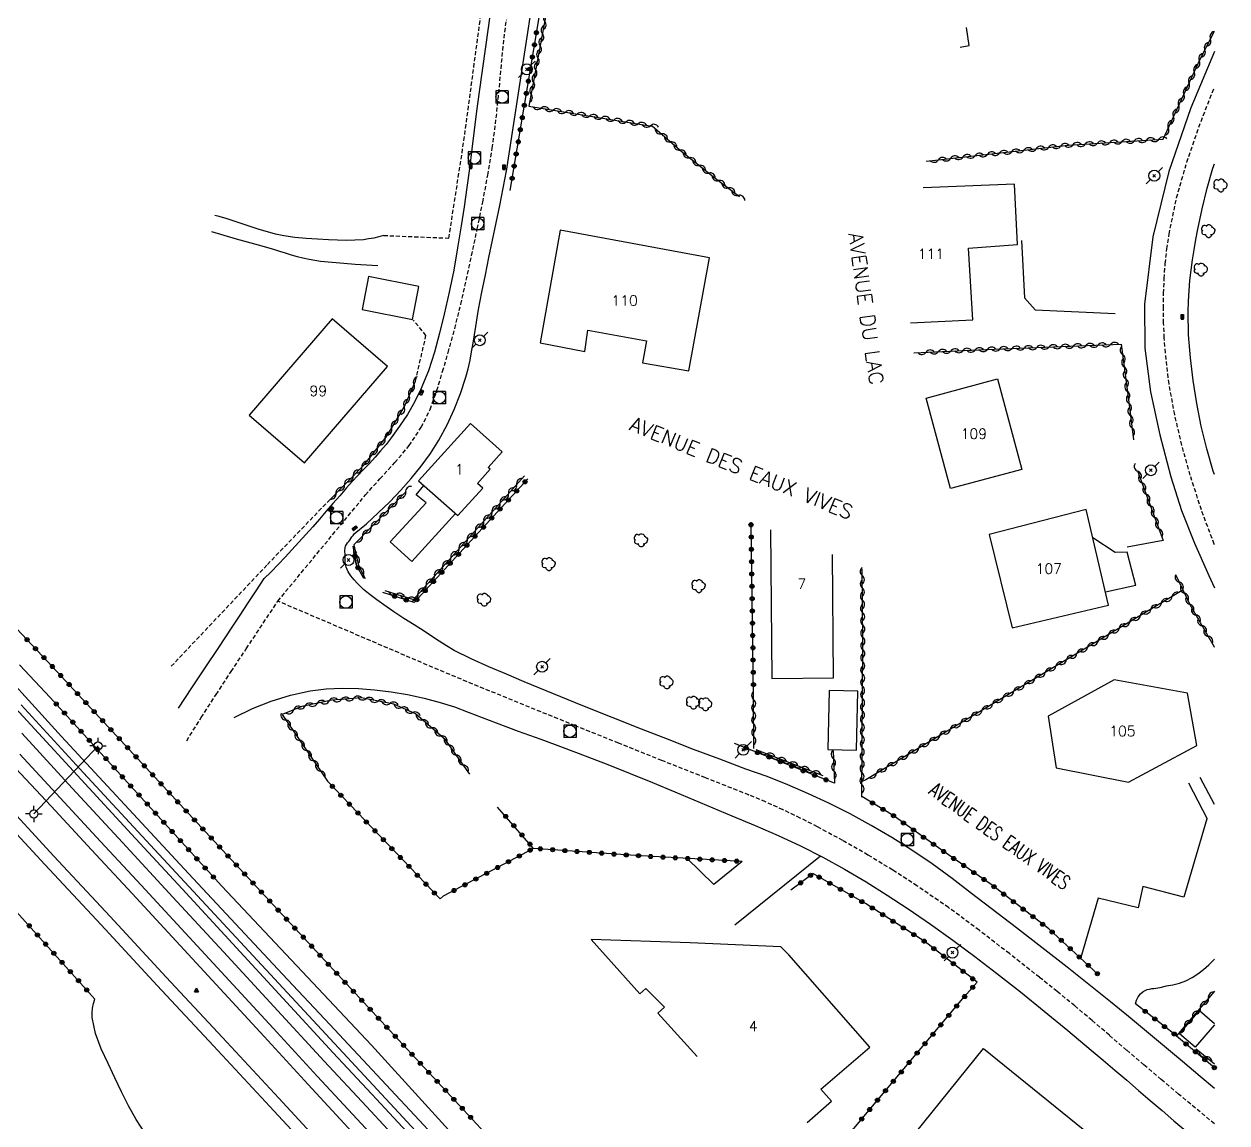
# Model space of a CAD drawing. Header units: millimetres. Extents: x 159000 to 160002, y 156999 to 158000.
# Drawn here: x 159854.8 to 160001.5, y 157707.7 to 157841.8 of the extents above; entities that cross this region are included whole.
import ezdxf
from ezdxf.enums import TextEntityAlignment as Align

# ---------------------------------------------------------------- set-up
doc = ezdxf.new("R2010")
doc.units = ezdxf.units.MM
doc.linetypes.add('DASHED', pattern=[0.75, 0.5, -0.25])
doc.layers.get('0').update_dxf_attribs({"linetype": 'CONTINUOUS'})
for name, color, linetype in [('W0001', 6, 'DASHED'), ('W0008', 7, 'CONTINUOUS'), ('W0017', 7, 'CONTINUOUS'), ('W0101', 7, 'CONTINUOUS'), ('W0104', 1, 'CONTINUOUS'), ('W0112', 1, 'DASHED'), ('W0211', 2, 'CONTINUOUS'), ('W0214', 2, 'CONTINUOUS'), ('W0300', 7, 'CONTINUOUS'), ('W0310', 3, 'CONTINUOUS'), ('W0322', 7, 'CONTINUOUS'), ('W0323', 7, 'CONTINUOUS'), ('W0401', 7, 'CONTINUOUS'), ('W0420', 7, 'CONTINUOUS'), ('W0473', 7, 'CONTINUOUS'), ('W0610', 7, 'CONTINUOUS'), ('W0611', 7, 'CONTINUOUS'), ('W0700', 7, 'CONTINUOUS'), ('W0850', 7, 'CONTINUOUS'), ('W0989', 7, 'CONTINUOUS'), ('W0991', 7, 'CONTINUOUS')]:
    doc.layers.add(name, color=color, linetype=linetype)
doc.styles.get("Standard").update_dxf_attribs({"font": 'romans.shx', "width": 0.85})

# ---------------------------------------------------------------- blocks, each defined once
blk = doc.blocks.new('T401')
for p, q in [((-0.3, 0.3), (0, 0.3)), ((-0.3, -0.25), (-0.3, 0.3)), ((-0.3, 0.15), (0, 0.15)), ((-0.3, 0), (0, 0)), ((0, 0.3), (0, -0.25)), ((-0.3, -0.15), (0, -0.15)), ((-0.3, -0.25), (-0.3, -0.3)), ((-0.3, -0.3), (0, -0.3)), ((0, -0.3), (0, -0.25))]:
    blk.add_line(p, q)
blk = doc.blocks.new('T420')
for p, q in [((0.75, 0.75), (-0.75, 0.75)), ((-0.75, 0.75), (-0.75, -0.75)), ((0.75, 0.75), (0.75, -0.75)), ((0.75, -0.75), (-0.75, -0.75))]:
    blk.add_line(p, q)
blk.add_ellipse((0, 0), major_axis=(-0.53, 0.53), ratio=1, start_param=3.926991, end_param=10.210176)
blk = doc.blocks.new('T850')
for p, q in [((-0.25, -0.15), (0, 0.32)), ((0, 0.32), (0.25, -0.15)), ((-0.25, -0.15), (0.25, -0.15))]:
    blk.add_line(p, q)
for major_axis in [(-0.106, 0.106), (-0.0354, 0.0354), (-0.0236, 0.0236)]:
    blk.add_ellipse((0, 0), major_axis=major_axis, ratio=1, start_param=3.926991, end_param=10.210176)
blk = doc.blocks.new('T610')
for p, q in [((-0.500001, 0), (-1.000002, 0)), ((0, 0.500001), (0, 1.000002)), ((0.500001, 0), (1.000002, 0)), ((0, -0.500001), (0, -1.000002))]:
    blk.add_line(p, q)
blk.add_ellipse((0, 0), major_axis=(-0.353554, 0.353554), ratio=1, start_param=3.926990817, end_param=10.2101761242)
blk = doc.blocks.new('T300')
for p, q in [((-0.8, 0.51), (-0.86, 0.34)), ((-0.86, 0.34), (-0.86, 0.17)), ((-0.86, 0.17), (-0.74, 0.06)), ((-0.69, 0.63), (-0.8, 0.51)), ((-0.8, -0.06), (-0.74, 0.06)), ((-0.74, 0.06), (-0.69, 0.11)), ((-0.57, 0.69), (-0.69, 0.63)), ((-0.46, 0.69), (-0.57, 0.69)), ((-0.29, 0.63), (-0.46, 0.69)), ((-0.29, 0.63), (-0.17, 0.74)), ((-0.23, 0.57), (-0.29, 0.63)), ((-0.17, 0.74), (-0.06, 0.8)), ((-0.06, 0.8), (0.06, 0.8)), ((0.06, 0.8), (0.23, 0.74)), ((0.23, 0.74), (0.34, 0.63)), ((0.34, 0.63), (0.4, 0.51)), ((0.46, 0.46), (0.34, 0.46)), ((0.4, 0.51), (0.4, 0.46)), ((0.57, 0.4), (0.46, 0.46)), ((0.57, 0.4), (0.69, 0.29)), ((0.69, 0.29), (0.74, 0.17)), ((0.74, 0.06), (0.69, -0.17)), ((0.74, 0.17), (0.74, 0.06)), ((-0.8, -0.17), (-0.8, -0.06)), ((-0.8, -0.23), (-0.8, -0.17)), ((-0.74, -0.34), (-0.8, -0.23)), ((-0.69, -0.4), (-0.74, -0.34)), ((-0.51, -0.46), (-0.69, -0.4)), ((-0.4, -0.46), (-0.51, -0.46)), ((-0.4, -0.46), (-0.34, -0.46)), ((-0.34, -0.46), (-0.34, -0.4)), ((-0.34, -0.51), (-0.34, -0.46)), ((-0.29, -0.63), (-0.34, -0.51)), ((-0.17, -0.74), (-0.29, -0.63)), ((-0.06, -0.8), (-0.17, -0.74)), ((0.06, -0.8), (-0.06, -0.8)), ((0.17, -0.74), (0.06, -0.8)), ((0.23, -0.69), (0.17, -0.74)), ((0.29, -0.46), (0.23, -0.46)), ((0.29, -0.63), (0.23, -0.69)), ((0.46, -0.4), (0.29, -0.46)), ((0.34, -0.51), (0.29, -0.63)), ((0.34, -0.51), (0.34, -0.46)), ((0.57, -0.34), (0.46, -0.4)), ((0.63, -0.29), (0.57, -0.34)), ((0.69, -0.17), (0.63, -0.29))]:
    blk.add_line(p, q)
blk = doc.blocks.new('T473')
for p, q in [((-0.166667, 0.166667), (0.166667, -0.166667)), ((-0.166667, -0.166667), (0.166667, 0.166667)), ((0.500001, 0.500001), (1.000002, 1.000002)), ((-1.000002, -1.000002), (-0.500001, -0.500001))]:
    blk.add_line(p, q)
blk.add_ellipse((0, 0), major_axis=(0.471405, 0.471405), ratio=1, start_param=5.4977871438, end_param=11.780972451)
blk = doc.blocks.new('t310o')
at = {"color": 0, "linetype": 'Continuous'}
for centre, start, end in [((-0.5, 0.38), 216.8699, 323.1304), ((0.5, -0.37), 36.8699, 143.1303)]:
    blk.add_arc(centre, 0.625, start, end, dxfattribs=at)
blk = doc.blocks.new('t323o')
at = {"color": 0, "linetype": 'Continuous'}
for radius in [0.25, 0.15]:
    blk.add_circle((0, 0), radius, dxfattribs=at)
blk = doc.blocks.new('t322o')
at = {"color": 0, "linetype": 'Continuous'}
for radius in [0.25, 0.15]:
    blk.add_circle((0, 0), radius, dxfattribs=at)

msp = doc.modelspace()

# ---------------------------------------------------------------- linework, layer by layer
at = {"layer": 'W0001'}
for points in [[(159885.78, 157771.38), (159896.47, 157784.33), (159898.24, 157786.31), (159900.06, 157788.28), (159901.79, 157790.34), (159903.28, 157792.58), (159904.35, 157794.77), (159905.18, 157797.06), (159905.88, 157799.38), (159906.55, 157801.69), (159907.37, 157804.62), (159908.1, 157807.58), (159908.77, 157810.54), (159909.42, 157813.51), (159910.11, 157816.77), (159910.77, 157820.04), (159911.39, 157823.32), (159911.93, 157826.61), (159912.24, 157828.84), (159912.5, 157831.08), (159912.73, 157833.32), (159912.94, 157835.56), (159913.15, 157837.8), (159913.38, 157840.04), (159913.65, 157842.28)], [(160000, 157778.25), (159999.97, 157778.33), (159998.41, 157782.51), (159997.05, 157786.75), (159996.03, 157790.42), (159995.16, 157794.13), (159994.47, 157797.88), (159994.02, 157801.67), (159993.89, 157803.48), (159993.81, 157805.29), (159993.78, 157807.1), (159993.8, 157808.91), (159993.88, 157810.72), (159994.01, 157812.53), (159994.21, 157814.34), (159994.47, 157816.13), (159995.39, 157820.56), (159996.63, 157824.91), (159998.1, 157829.18), (159999.72, 157833.38), (160000, 157834.03)], [(159874.67, 157754.36), (159876.45, 157757.18), (159878.26, 157759.99), (159880.09, 157762.79), (159881.94, 157765.58), (159885.78, 157771.38)], [(160000, 157707.65), (159995.63, 157711.27), (159993.51, 157713.05), (159991.4, 157714.84), (159989.3, 157716.64), (159987.19, 157718.44), (159985.08, 157720.24), (159982.96, 157722.02), (159980.82, 157723.78), (159978.66, 157725.51), (159975, 157728.39), (159971.31, 157731.24), (159967.57, 157734.01), (159963.73, 157736.66), (159960.77, 157738.58), (159957.75, 157740.42), (159954.68, 157742.18), (159951.58, 157743.87), (159949.49, 157744.93), (159947.39, 157745.94), (159945.26, 157746.9), (159943.1, 157747.8), (159943.23, 157747.74), (159937.93, 157749.84), (159932.63, 157751.94), (159927.34, 157754.06), (159922.05, 157756.19), (159917.88, 157757.87), (159913.71, 157759.57), (159909.55, 157761.27), (159905.39, 157763), (159885.78, 157771.38)]]:
    msp.add_lwpolyline(points, dxfattribs=at)
at = {"layer": 'W0008'}
for points in [[(159913.68, 157823.82), (159916.26, 157840.73), (159916.86, 157844.46), (159917.59, 157848.19), (159918.63, 157851.87), (159920.14, 157855.4), (159921.56, 157857.88), (159923.22, 157860.23), (159925.19, 157862.36), (159927.47, 157864.16), (159929.05, 157864.97), (159930.75, 157865.5), (159932.47, 157865.84), (159934.17, 157866.13), (160000, 157877.5)], [(159911.63, 157842.75), (159911.15, 157839.28), (159910.66, 157835.81), (159910.34, 157833.48), (159910.03, 157831.15), (159909.74, 157828.81), (159909.45, 157826.48), (159909.16, 157824.14), (159908.85, 157821.81), (159908.52, 157819.48), (159908.16, 157817.15), (159907.71, 157814.45), (159907.23, 157811.75), (159906.69, 157809.06), (159906.07, 157806.38), (159905.49, 157804.06), (159904.87, 157801.75), (159904.14, 157799.46), (159903.24, 157797.22), (159902.46, 157795.66), (159901.58, 157794.16), (159900.62, 157792.71), (159899.6, 157791.3), (159898.98, 157790.49), (159898.32, 157789.7), (159897.64, 157788.94), (159896.95, 157788.18), (159896.25, 157787.44), (159895.55, 157786.69), (159894.86, 157785.95), (159894.17, 157785.19), (159893.34, 157784.24), (159892.51, 157783.29), (159891.69, 157782.34), (159890.87, 157781.39), (159890.04, 157780.45), (159889.2, 157779.5), (159888.36, 157778.57), (159887.51, 157777.64), (159886.67, 157776.74), (159885.81, 157775.85), (159884.95, 157774.97), (159884.07, 157774.11)], [(160000, 157838.42), (159997.11, 157831.52), (159994.44, 157823.78), (159992.49, 157815.79), (159991.47, 157807.61), (159991.52, 157802.23), (159992.22, 157796.9), (159993.35, 157791.68), (159994.69, 157786.54), (159996, 157782.43), (159997.59, 157778.43), (159999.34, 157774.5), (160000, 157773.02)], [(159895.08, 157779.58), (159896.58, 157780.82), (159898.03, 157782.13), (159899.43, 157783.49), (159900.77, 157784.91), (159902.04, 157786.35), (159903.26, 157787.84), (159904.4, 157789.4), (159905.43, 157791.03), (159906.42, 157792.87), (159907.29, 157794.77), (159908.05, 157796.72), (159908.7, 157798.71), (159908.98, 157799.72), (159909.22, 157800.75), (159909.42, 157801.78), (159909.59, 157802.82), (159909.75, 157803.85), (159909.91, 157804.89), (159910.08, 157805.92), (159910.26, 157806.95), (159910.67, 157809.07), (159911.1, 157811.18), (159911.53, 157813.29), (159911.97, 157815.4), (159912.41, 157817.51), (159912.84, 157819.63), (159913.26, 157821.74), (159913.66, 157823.86)], [(160000, 157786.84), (159999.87, 157787.25), (159999.08, 157789.97), (159998.4, 157792.72), (159997.84, 157795.49), (159997.4, 157798.27), (159997.07, 157801.06), (159996.86, 157803.86), (159996.81, 157806.68), (159996.84, 157807.95), (159996.92, 157809.21), (159997.02, 157810.47), (159997.16, 157811.73), (159997.33, 157812.99), (159997.52, 157814.24), (159997.73, 157815.49), (159997.96, 157816.73), (159998.49, 157819.24), (159999.1, 157821.74), (159999.82, 157824.2), (160000, 157824.71)], [(159942.86, 157750.9), (159939.67, 157752.1), (159936.49, 157753.3), (159933.31, 157754.53), (159930.15, 157755.77), (159926.56, 157757.18), (159922.97, 157758.61), (159919.39, 157760.06), (159915.83, 157761.55), (159913.68, 157762.46), (159911.52, 157763.37), (159909.38, 157764.33), (159907.29, 157765.38), (159906.35, 157765.93), (159905.44, 157766.51), (159904.54, 157767.12), (159903.64, 157767.71), (159902.4, 157768.5), (159901.15, 157769.28), (159899.91, 157770.08), (159898.7, 157770.93), (159897.86, 157771.53), (159897.03, 157772.15), (159896.22, 157772.8), (159895.48, 157773.53), (159895.08, 157773.98), (159894.7, 157774.45), (159894.37, 157774.96), (159894.12, 157775.51), (159894.03, 157775.86), (159893.99, 157776.21), (159893.99, 157776.56), (159893.99, 157776.9), (159893.98, 157777.05), (159893.98, 157777.2), (159893.97, 157777.34), (159893.97, 157777.49), (159893.97, 157777.64), (159893.99, 157777.79), (159894.01, 157777.94), (159894.05, 157778.08), (159894.15, 157778.29), (159894.29, 157778.48), (159894.43, 157778.65), (159894.56, 157778.83), (159894.69, 157779.02), (159894.82, 157779.21), (159894.95, 157779.39), (159895.08, 157779.58)], [(159884.07, 157774.14), (159883.09, 157772.65), (159882.12, 157771.17), (159881.14, 157769.68), (159880.17, 157768.2), (159878.53, 157765.73), (159876.9, 157763.26), (159875.26, 157760.8), (159873.62, 157758.33)], [(159880.47, 157757.21), (159882.68, 157758.29), (159884.96, 157759.19), (159887.31, 157759.91), (159889.71, 157760.43), (159891.67, 157760.69), (159893.64, 157760.77), (159895.61, 157760.72), (159897.57, 157760.58), (159899.6, 157760.34), (159901.61, 157759.99), (159903.61, 157759.54), (159905.58, 157759.03), (159907.31, 157758.48), (159909.01, 157757.85), (159910.7, 157757.19), (159912.39, 157756.54), (159915.11, 157755.54), (159917.84, 157754.54), (159920.57, 157753.53), (159923.28, 157752.5), (159926.03, 157751.44), (159928.76, 157750.35), (159931.49, 157749.25), (159934.21, 157748.13)], [(160000, 157711.96), (159998.28, 157713.4), (159996.1, 157715.23), (159993.91, 157717.06), (159991.72, 157718.89), (159989.53, 157720.71), (159987.32, 157722.52), (159985.1, 157724.31), (159982.05, 157726.74), (159978.97, 157729.15), (159975.87, 157731.53), (159972.76, 157733.9), (159970.38, 157735.72), (159968.01, 157737.55), (159965.59, 157739.34), (159963.11, 157741.03), (159960.65, 157742.57), (159958.14, 157744.04), (159955.59, 157745.43), (159952.99, 157746.74), (159950.51, 157747.9), (159947.99, 157748.98), (159945.44, 157749.98), (159942.86, 157750.9)], [(159934.21, 157748.13), (159941.16, 157745.18)], [(159941.16, 157745.18), (159943.98, 157744.04), (159946.78, 157742.82), (159949.53, 157741.52), (159952.25, 157740.14), (159954.91, 157738.68), (159957.52, 157737.14), (159960.09, 157735.53), (159962.64, 157733.87), (159965.39, 157731.99), (159968.1, 157730.04), (159970.78, 157728.05), (159973.43, 157726.03), (159976.36, 157723.73), (159979.25, 157721.39), (159982.12, 157719.02), (159984.97, 157716.64), (159986.43, 157715.42), (159987.87, 157714.2), (159989.31, 157712.96), (159990.74, 157711.72), (159992.18, 157710.48), (159993.61, 157709.25), (159995.05, 157708.02), (159996.5, 157706.79)]]:
    msp.add_lwpolyline(points, dxfattribs=at)
at = {"layer": 'W0017'}
for points in [[(159898.68, 157815.98), (159898.08, 157815.8), (159897.48, 157815.66), (159896.86, 157815.55), (159896.24, 157815.46), (159895.18, 157815.39), (159894.11, 157815.38), (159893.04, 157815.41), (159891.97, 157815.45), (159890.61, 157815.51), (159889.24, 157815.59), (159887.87, 157815.72), (159886.52, 157815.93), (159885.51, 157816.15), (159884.51, 157816.41), (159883.52, 157816.71), (159882.53, 157817.03), (159881.56, 157817.36), (159880.58, 157817.69), (159879.6, 157818), (159878.61, 157818.29), (159878.1, 157818.42)], [(159877.71, 157816.44), (159880.71, 157815.58), (159883.82, 157814.71), (159884.54, 157814.51), (159885.26, 157814.29), (159885.97, 157814.06), (159886.69, 157813.84), (159887.4, 157813.62), (159888.13, 157813.41), (159888.85, 157813.23), (159889.59, 157813.07), (159890.99, 157812.85), (159892.4, 157812.7), (159893.82, 157812.59), (159895.23, 157812.48), (159895.92, 157812.43), (159896.61, 157812.39), (159897.3, 157812.35), (159897.99, 157812.33)], [(159976.46, 157815.36), (159976.83, 157808.37), (159978.16, 157806.9)], [(159978.16, 157806.9), (159987.89, 157806.46)], [(159993.77, 157778.77), (159989.35, 157777.96)], [(159996.83, 157749.21), (159999.1, 157744.85)], [(160000, 157746.58), (159998.27, 157749.89)], [(159999.07, 157744.82), (159996.27, 157735.27), (159991.29, 157736.6), (159990.7, 157733.97), (159985.84, 157735.16), (159983.7, 157727.93)], [(159951.95, 157740.26), (159941.53, 157731.88)], [(159942.4, 157739.63), (159938.95, 157736.82), (159935.65, 157740.02)], [(159990.38, 157722.28), (159990.51, 157722.72), (159990.71, 157723.12), (159990.99, 157723.48), (159991.33, 157723.77), (159991.57, 157723.91), (159991.82, 157724.01), (159992.08, 157724.08), (159992.35, 157724.13), (159992.6, 157724.16), (159992.86, 157724.19), (159993.12, 157724.22), (159993.38, 157724.27), (159994.16, 157724.45), (159994.95, 157724.6), (159995.74, 157724.79), (159996.51, 157725.07), (159997.27, 157725.47), (159997.99, 157725.93), (159998.66, 157726.45), (159999.31, 157727.01), (160000, 157727.72)]]:
    msp.add_lwpolyline(points, dxfattribs=at)
at = {"layer": 'W0101'}
for points in [[(159968.99, 157838.93), (159970.11, 157839.13), (159969.78, 157841.32)], [(159962.95, 157805.32), (159970.54, 157805.68), (159970.03, 157814.42), (159975.99, 157814.86), (159975.62, 157822.22)], [(159975.62, 157822.22), (159964.48, 157821.8)], [(159909.27, 157793.06), (159902.93, 157786.06)], [(159910.79, 157785.15), (159910.14, 157785.74), (159911.67, 157787.47), (159911.42, 157787.68), (159913.16, 157789.58), (159909.27, 157793.06)], [(159902.93, 157786.06), (159907.73, 157781.82), (159910.79, 157785.15)], [(159945.86, 157780.07), (159946.04, 157761.94), (159953.56, 157762.01), (159953.41, 157777.05)], [(159947.11, 157729.24), (159936.05, 157729.72), (159923.98, 157730.12), (159929.95, 157723.5), (159930.68, 157724.15), (159932.92, 157721.88), (159932.14, 157721.14), (159936.94, 157715.86)], [(159950.35, 157707.79), (159953.32, 157710.41), (159952.01, 157711.88), (159952.01, 157711.88), (159957.99, 157716.98), (159948.12, 157728.25), (159948.12, 157728.23), (159947.11, 157729.24)]]:
    msp.add_lwpolyline(points, dxfattribs=at)
for points in [[(159938.41, 157813.25), (159920.2, 157816.6), (159917.76, 157802.86), (159923.24, 157801.83), (159923.59, 157804.41), (159930.76, 157803.14), (159930.27, 157800.46), (159935.89, 157799.47)], [(159889.04, 157788.23), (159899.14, 157799.99), (159892.39, 157805.8), (159882.29, 157794.04), (159889.04, 157788.23)], [(159976.5, 157787.45), (159967.8, 157785.12), (159964.85, 157796.13), (159973.54, 157798.47)], [(159987.09, 157770.89), (159984.36, 157782.55), (159972.52, 157779.52), (159975.33, 157768.13)], [(159996.71, 157760.17), (159987.79, 157761.77), (159979.71, 157757.37), (159980.72, 157751.06), (159989.54, 157749.29), (159997.87, 157753.78)], [(159971.86, 157716.82), (159986.57, 157704.93), (159974.02, 157689.39), (159959.31, 157701.28), (159971.86, 157716.82)]]:
    msp.add_lwpolyline(points, close=True, dxfattribs=at)
at = {"layer": 'W0104'}
for points in [[(159896.06, 157806.94), (159902.2, 157805.73), (159902.99, 157809.75), (159896.85, 157810.96)], [(159956.37, 157753.22), (159956.51, 157760.4), (159953, 157760.47), (159952.86, 157753.29)]]:
    msp.add_lwpolyline(points, close=True, dxfattribs=at)
for points in [[(159899.49, 157778.61), (159903.86, 157783.37), (159902.66, 157784.36), (159903.58, 157785.49)], [(159899.49, 157778.61), (159902.14, 157776.22), (159907.45, 157782.07)], [(159990.4, 157773.29), (159989.37, 157777.37), (159987.9, 157777.3), (159985.17, 157779.08)], [(159990.4, 157773.29), (159986.72, 157772.47)], [(159995.75, 157718.61), (159998.18, 157721.45), (160000, 157719.89)], [(160000, 157719.72), (159997.65, 157716.98), (159995.75, 157718.61)]]:
    msp.add_lwpolyline(points, dxfattribs=at)
at = {"layer": 'W0112'}
for points in [[(159898.68, 157815.98), (159906.64, 157815.65), (159908.48, 157827.55), (159910.86, 157845.27), (159911.68, 157852.83)], [(159902.57, 157798.22), (159903.85, 157803.78), (159902.32, 157805.63)], [(159872.78, 157763.43), (159884.52, 157775.85), (159891.82, 157783.45)]]:
    msp.add_lwpolyline(points, dxfattribs=at)
at = {"layer": 'W0211'}
for points in [[(159854.27, 157763.62), (159856.14, 157761.63), (159858.03, 157759.64)], [(159854.48, 157758.72), (159862.1, 157750.45), (159869.74, 157742.19), (159882.24, 157728.69), (159894.75, 157715.2), (159907.27, 157701.71), (159919.79, 157688.23), (159923.82, 157683.91), (159927.86, 157679.6), (159931.9, 157675.3), (159935.94, 157671)], [(159878.94, 157736.63), (159897.2, 157717.24), (159922.16, 157689.8), (159939.66, 157671)], [(159869.55, 157706.55), (159868.51, 157708.16), (159867.58, 157709.83), (159866.73, 157711.54), (159865.92, 157713.26), (159865.09, 157715.01), (159864.25, 157716.79), (159863.56, 157718.64), (159863.16, 157720.59), (159863.13, 157721.16), (159863.18, 157721.74), (159863.29, 157722.31), (159863.48, 157722.85)]]:
    msp.add_lwpolyline(points, dxfattribs=at)
at = {"layer": 'W0214'}
msp.add_lwpolyline([(159851.35, 157763.7), (159855.38, 157759.29), (159859.42, 157754.88), (159863.47, 157750.48), (159869.18, 157744.31), (159874.9, 157738.16), (159880.63, 157732.02), (159886.37, 157725.88), (159892.11, 157719.74), (159897.85, 157713.61), (159903.58, 157707.46), (159909.31, 157701.31), (159916.34, 157693.74), (159923.38, 157686.17), (159930.41, 157678.6), (159937.41, 157671)], dxfattribs=at)
at = {"layer": 'W0310'}
for points in [[(160000, 157877.68), (159996.91, 157877.16), (159982.62, 157874.62), (159963.94, 157871.59), (159948.2, 157868.63), (159938.41, 157866.67), (159928.79, 157864.48), (159925.47, 157863.43), (159922.72, 157861.65), (159921.78, 157858.72), (159920.53, 157854.33), (159919.39, 157848.59), (159918.39, 157842.39), (159916.38, 157831.74)], [(159993.75, 157827.73), (159998.28, 157837.49), (160000, 157840.87)], [(159916.41, 157831.74), (159931.39, 157829.32)], [(159931.42, 157829.33), (159935.12, 157826.14), (159939.3, 157822.83), (159942.08, 157820.74)], [(159964.85, 157825.04), (159966.37, 157825.19), (159982.19, 157826.98), (159993.75, 157827.73)], [(159963.34, 157801.66), (159972.11, 157802.08), (159988.64, 157802.71)], [(159988.64, 157802.71), (159989.55, 157795.65), (159990.14, 157791.04)], [(159891.82, 157783.45), (159896.28, 157787.96), (159898.99, 157791.37), (159901.18, 157795.05), (159902.57, 157798.22)], [(159990.64, 157787.28), (159993.77, 157778.77)], [(159898.85, 157772.68), (159902.32, 157771.56), (159902.32, 157771.59), (159915.86, 157786.65)], [(159901.45, 157784.75), (159895.06, 157778.24)], [(159895.06, 157778.24), (159895.64, 157775.72), (159896.45, 157774.13)], [(159957.02, 157747.48), (159957.14, 157766.4), (159957.05, 157775.3)], [(159995.27, 157774.62), (159996.99, 157770.98), (159999.99, 157765.81), (160000, 157765.8)], [(159996.07, 157772.66), (159957.49, 157749.58)], [(159909.2, 157750.3), (159906.23, 157754.47), (159902.57, 157757.64), (159899.94, 157758.82), (159895.98, 157759.6), (159892.38, 157759.3), (159888.73, 157758.52), (159886.31, 157757.54)], [(159943.84, 157753.39), (159943.81, 157759.7)], [(159886.31, 157757.54), (159891.82, 157749.44)], [(159944.08, 157753.3), (159952.25, 157750.11)], [(159953.49, 157753.13), (159953.65, 157749.18)], [(159957.49, 157749.58), (159956.95, 157749.33)], [(160000, 157723.81), (159995.39, 157718.35)], [(160000, 157714.93), (159997.76, 157716.74)]]:
    msp.add_lwpolyline(points, dxfattribs=at)
at = {"layer": 'W0322'}
for points in [[(159858.03, 157759.64), (159878.94, 157736.63)], [(159863.48, 157722.85), (159852.51, 157735.09), (159831.43, 157758.7)]]:
    msp.add_lwpolyline(points, dxfattribs=at)
at = {"layer": 'W0323'}
for points in [[(159712.81, 157919.81), (159753.46, 157875.4), (159789.85, 157836.59), (159830.16, 157793.29), (159858.31, 157763.38), (159892.05, 157726.98), (159922.18, 157694.54), (159943.94, 157671)], [(159914.11, 157821.47), (159915.81, 157831.63), (159918.01, 157844.8), (159919.92, 157854.08), (159920.92, 157857.48)], [(159916.27, 157786.3), (159902.42, 157771.21), (159898.59, 157772.44)], [(159943.81, 157759.7), (159943.49, 157781.01)], [(159896.27, 157774.14), (159895.43, 157775.68), (159894.95, 157778.09)], [(159953.65, 157749.18), (159941.49, 157754.02)], [(159891.82, 157749.44), (159905.56, 157735.07), (159905.96, 157735.39)], [(159942.4, 157739.63), (159929.4, 157740.35), (159916.98, 157741.23), (159912.59, 157746.27)], [(159985.8, 157725.88), (159979.81, 157731.4), (159972.79, 157736.81), (159966.63, 157741.08), (159960.84, 157745.22), (159957.01, 157747.54)], [(159916.98, 157741.23), (159905.96, 157735.39)], [(159951.02, 157738.14), (159948.36, 157736.13)], [(159954.11, 157704.77), (159956.85, 157708.06), (159969.53, 157723.15), (159971.07, 157724.91), (159964.74, 157729.82), (159957.44, 157734.5), (159951.01, 157738.17)], [(159995.39, 157718.35), (159990.38, 157722.28)], [(159995.39, 157718.35), (160000, 157714.49)]]:
    msp.add_lwpolyline(points, dxfattribs=at)
at = {"layer": 'W0611'}
msp.add_lwpolyline([(159863.86, 157753.72), (159856.03, 157745.43)], dxfattribs=at)
at = {"layer": 'W0700'}
for points in [[(159849.52, 157762.94), (159855.67, 157756.28), (159861.81, 157749.61), (159867.95, 157742.95), (159874.1, 157736.29), (159880.24, 157729.63), (159886.39, 157722.97), (159892.55, 157716.31), (159897.8, 157710.64), (159903.06, 157704.98), (159908.33, 157699.32), (159913.6, 157693.66), (159918.87, 157688), (159924.13, 157682.34), (159929.39, 157676.67), (159934.65, 157671)], [(159854.56, 157755.26), (159860.71, 157748.59), (159866.85, 157741.93), (159872.99, 157735.27), (159879.14, 157728.61), (159885.29, 157721.95), (159891.45, 157715.3), (159896.58, 157709.75), (159901.73, 157704.21), (159906.88, 157698.68), (159912.03, 157693.15), (159917.18, 157687.62), (159922.32, 157682.08), (159927.47, 157676.54), (159932.6, 157671)], [(159929.77, 157671), (159927.55, 157673.4), (159925.34, 157675.79), (159923.13, 157678.19), (159920.92, 157680.59), (159918.71, 157682.99), (159916.5, 157685.38), (159914.29, 157687.78), (159912.08, 157690.18), (159906.71, 157696), (159901.34, 157701.82), (159895.97, 157707.65), (159890.6, 157713.47), (159885.23, 157719.29), (159879.85, 157725.12), (159874.48, 157730.93), (159869.1, 157736.75), (159864.17, 157742.07), (159859.24, 157747.38), (159854.3, 157752.7)], [(159927.72, 157671), (159925.63, 157673.27), (159923.54, 157675.54), (159921.44, 157677.81), (159919.35, 157680.08), (159917.26, 157682.35), (159915.16, 157684.62), (159913.07, 157686.89), (159910.97, 157689.16), (159905.6, 157694.98), (159900.23, 157700.81), (159894.86, 157706.63), (159889.5, 157712.45), (159884.13, 157718.28), (159878.75, 157724.1), (159873.38, 157729.92), (159868, 157735.73), (159863.07, 157741.05), (159858.14, 157746.37), (159853.2, 157751.68)], [(159851.62, 157747.66), (159858.47, 157740.29), (159865.33, 157732.91), (159872.18, 157725.54), (159879.04, 157718.16), (159885.89, 157710.78), (159892.73, 157703.39), (159896.49, 157699.34), (159900.24, 157695.3), (159904, 157691.25), (159907.75, 157687.2), (159911.51, 157683.15), (159915.26, 157679.1), (159919.01, 157675.05), (159922.77, 157671)], [(159850.52, 157746.64), (159857.37, 157739.27), (159864.23, 157731.89), (159871.08, 157724.52), (159877.94, 157717.14), (159884.79, 157709.76), (159891.63, 157702.38), (159895.27, 157698.45), (159898.91, 157694.53), (159902.54, 157690.61), (159906.18, 157686.69), (159909.82, 157682.77), (159913.45, 157678.85), (159917.09, 157674.92), (159920.72, 157671)]]:
    msp.add_lwpolyline(points, dxfattribs=at)

# ---------------------------------------------------------------- block references
at = {"layer": 'W0300'}
for p in [(160000.79, 157822.06), (159999.3, 157816.5), (159998.38, 157811.81), (159930.11, 157778.8), (159918.85, 157775.89), (159937.14, 157773.21), (159910.97, 157771.55), (159933.23, 157761.47), (159936.47, 157758.99), (159937.95, 157758.8)]:
    msp.add_blockref('T300', p, dxfattribs=at)
at = {"layer": 'W0310'}
for p, rotation in [((159918.33, 157842.06), 259.3274325552403), ((159918.05, 157840.58), 259.3274325552403), ((159917.77, 157839.11), 259.3274325552403), ((159999.52, 157839.94), 63.04079525506158), ((159917.5, 157837.64), 259.3274325552403), ((159998.84, 157838.6), 63.04079525506158), ((159917.22, 157836.16), 259.3274325552403), ((159998.17, 157837.26), 65.10765607136285), ((159916.94, 157834.69), 259.3274325552403), ((159997.54, 157835.9), 65.10765607136285), ((159916.66, 157833.21), 259.3274325552403), ((159996.28, 157833.18), 65.10765607136285), ((159996.91, 157834.54), 65.10765607136285), ((159995.65, 157831.82), 65.10765607136285), ((159917.89, 157831.5), 350.8257467256922), ((159919.37, 157831.26), 350.8257467256922), ((159920.86, 157831.02), 350.8257467256922), ((159922.34, 157830.79), 350.8257467256922), ((159995.01, 157830.46), 65.10765607136285), ((159923.82, 157830.55), 350.8257467256922), ((159925.3, 157830.31), 350.8257467256922), ((159926.78, 157830.07), 350.8257467256922), ((159928.26, 157829.83), 350.8257467256922), ((159929.74, 157829.59), 350.8257467256922), ((159931.22, 157829.35), 350.8257467256922), ((159994.38, 157829.09), 65.10765607136285), ((159932.56, 157828.35), 319.2639458486718), ((159933.69, 157827.37), 319.2639458486718), ((159934.83, 157826.39), 319.2639458486718), ((159978.27, 157826.54), 6.451462523027583), ((159979.76, 157826.71), 6.451462523027583), ((159981.25, 157826.87), 6.451462523027583), ((159982.74, 157827.02), 3.730860682452266), ((159984.24, 157827.11), 3.730860682452266), ((159985.73, 157827.21), 3.730860682452266), ((159987.23, 157827.31), 3.730860682452266), ((159988.73, 157827.41), 3.730860682452266), ((159990.23, 157827.5), 3.730860682452266), ((159991.72, 157827.6), 3.730860682452266), ((159993.22, 157827.7), 3.730860682452266), ((159936, 157825.44), 321.6209110830112), ((159937.17, 157824.51), 321.6209110830112), ((159966.34, 157825.19), 5.831839609655092), ((159967.83, 157825.36), 6.451462523027583), ((159969.32, 157825.53), 6.451462523027583), ((159970.81, 157825.69), 6.451462523027583), ((159972.31, 157825.86), 6.451462523027583), ((159973.8, 157826.03), 6.451462523027583), ((159975.29, 157826.2), 6.451462523027583), ((159976.78, 157826.37), 6.451462523027583), ((159938.35, 157823.58), 321.6209110830112), ((159939.53, 157822.66), 323.0750957147299), ((159940.73, 157821.76), 323.0750957147299), ((159941.93, 157820.85), 323.0750957147299), ((159964.84, 157801.73), 2.734837786002191), ((159966.34, 157801.8), 2.734837786002191), ((159967.84, 157801.87), 2.734837786002191), ((159969.34, 157801.94), 2.734837786002191), ((159970.83, 157802.01), 2.734837786002191), ((159972.33, 157802.08), 2.202598161761932), ((159973.83, 157802.14), 2.202598161761932), ((159975.33, 157802.2), 2.202598161761932), ((159976.83, 157802.26), 2.202598161761932), ((159978.33, 157802.31), 2.202598161761932), ((159979.83, 157802.37), 2.202598161761932), ((159981.33, 157802.43), 2.202598161761932), ((159982.82, 157802.49), 2.202598161761932), ((159984.32, 157802.54), 2.202598161761932), ((159985.82, 157802.6), 2.202598161761932), ((159987.32, 157802.66), 2.202598161761932), ((159988.81, 157801.45), 277.2668471850034), ((159989, 157799.96), 277.2668471850034), ((159989.19, 157798.47), 277.2668471850034), ((159901.79, 157796.44), 66.3383926265315), ((159902.39, 157797.82), 66.3383926265315), ((159989.37, 157796.99), 277.2668471850034), ((159901.19, 157795.07), 66.3383926265315), ((159989.57, 157795.5), 277.4043493776941), ((159900.42, 157793.78), 59.22415791793127), ((159989.76, 157794.01), 277.4043493776941), ((159899.65, 157792.49), 59.22415791793127), ((159989.95, 157792.52), 277.4043493776941), ((159898.87, 157791.22), 51.5375003906587), ((159897.93, 157790.04), 51.5375003906587), ((159897, 157788.87), 51.5375003906587), ((159894.98, 157786.65), 45.33214572572162), ((159896.04, 157787.72), 45.33214572572162), ((159990.66, 157787.21), 290.1855413740703), ((159893.93, 157785.58), 45.33214572572162), ((159914.91, 157785.59), 48.01615211691245), ((159991.18, 157785.8), 290.1855413740703), ((159892.88, 157784.52), 45.33214572572162), ((159900.31, 157783.59), 225.524574260838), ((159901.37, 157784.66), 225.524574260838), ((159912.9, 157783.36), 48.01615211691245), ((159913.91, 157784.47), 48.01615211691245), ((159991.7, 157784.4), 290.1855413740703), ((159899.26, 157782.52), 225.524574260838), ((159911.9, 157782.24), 48.01615211691245), ((159992.22, 157782.99), 290.1855413740703), ((159898.21, 157781.45), 225.524574260838), ((159910.9, 157781.13), 48.01615211691245), ((159992.73, 157781.58), 290.1855413740703), ((159896.11, 157779.31), 225.524574260838), ((159897.16, 157780.38), 225.524574260838), ((159909.89, 157780.01), 48.01615211691245), ((159993.25, 157780.17), 290.1855413740703), ((159907.89, 157777.78), 48.01615211691245), ((159908.89, 157778.9), 48.01615211691245), ((159895.37, 157776.9), 283.021171812486), ((159906.88, 157776.67), 48.01615211691245), ((159895.77, 157775.47), 296.7946348395811), ((159905.88, 157775.55), 48.01615211691245), ((159957.06, 157774.48), 90.58043133382965), ((159903.87, 157773.32), 48.01615211691245), ((159904.88, 157774.44), 48.01615211691245), ((159957.07, 157772.98), 90.58043133382965), ((159995.71, 157773.7), 295.330611401977), ((159900.28, 157772.22), 342.1720174510874), ((159902.87, 157772.21), 48.01615211691245), ((159994.82, 157771.91), 210.8970982386199), ((159996.35, 157772.34), 295.330611401977), ((159901.71, 157771.76), 342.1720174510874), ((159957.09, 157771.48), 90.58043133382965), ((159992.24, 157770.37), 210.8970982386199), ((159993.53, 157771.14), 210.8970982386199), ((159996.99, 157770.99), 295.330611401977), ((159957.1, 157769.98), 90.58043133382965), ((159990.96, 157769.6), 210.8970982386199), ((159997.74, 157769.69), 300.1095906367947), ((159957.12, 157768.48), 90.58043133382965), ((159988.38, 157768.06), 210.8970982386199), ((159989.67, 157768.83), 210.8970982386199), ((159998.5, 157768.39), 300.1095906367947), ((159957.13, 157766.98), 90.58043133382965), ((159985.81, 157766.52), 210.8970982386199), ((159987.09, 157767.29), 210.8970982386199), ((159999.25, 157767.09), 300.1095906367947), ((159957.13, 157765.48), 89.63662589930601), ((159983.23, 157764.98), 210.8970982386199), ((159984.52, 157765.75), 210.8970982386199), ((159957.12, 157763.98), 89.63662589930601), ((159980.66, 157763.44), 210.8970982386199), ((159981.95, 157764.21), 210.8970982386199), ((159957.11, 157762.48), 89.63662589930601), ((159978.08, 157761.9), 210.8970982386199), ((159979.37, 157762.67), 210.8970982386199), ((159957.1, 157760.98), 89.63662589930601), ((159975.51, 157760.36), 210.8970982386199), ((159976.8, 157761.13), 210.8970982386199), ((159890.58, 157758.91), 192.0066775471866), ((159892.04, 157759.22), 192.0066775471866), ((159893.53, 157759.39), 184.7952516986739), ((159895.03, 157759.52), 184.7952516986739), ((159896.51, 157759.49), 168.921019103907), ((159897.98, 157759.2), 168.921019103907), ((159899.46, 157758.92), 168.921019103907), ((159943.81, 157759.38), 90.2724026045022), ((159957.1, 157759.48), 89.63662589930601), ((159972.94, 157758.82), 210.8970982386199), ((159974.22, 157759.59), 210.8970982386199), ((159886.75, 157756.88), 304.2321547005039), ((159887.7, 157758.1), 202.0777666146418), ((159889.11, 157758.6), 192.0066775471866), ((159900.86, 157758.41), 155.776792674367), ((159902.23, 157757.79), 155.776792674367), ((159943.82, 157757.88), 90.2724026045022), ((159957.09, 157757.98), 89.63662589930601), ((159970.36, 157757.28), 210.8970982386199), ((159971.65, 157758.05), 210.8970982386199), ((159887.6, 157755.64), 304.2321547005039), ((159903.42, 157756.9), 139.1035012178186), ((159904.55, 157755.92), 139.1035012178186), ((159943.82, 157756.38), 90.2724026045022), ((159957.08, 157756.48), 89.63662589930601), ((159967.79, 157755.74), 210.8970982386199), ((159969.07, 157756.51), 210.8970982386199), ((159888.44, 157754.4), 304.2321547005039), ((159905.69, 157754.94), 139.1035012178186), ((159943.83, 157754.88), 90.2724026045022), ((159957.07, 157754.98), 89.63662589930601), ((159965.21, 157754.2), 210.8970982386199), ((159966.5, 157754.97), 210.8970982386199), ((159889.29, 157753.16), 304.2321547005039), ((159906.68, 157753.83), 125.4154344966711), ((159907.55, 157752.61), 125.4154344966711), ((159957.06, 157753.48), 89.63662589930601), ((159963.93, 157753.43), 210.8970982386199), ((159890.13, 157751.92), 304.2321547005039), ((159908.42, 157751.39), 125.4154344966711), ((159945.47, 157752.76), 338.6849071284709), ((159946.87, 157752.21), 338.6849071284709), ((159948.27, 157751.67), 338.6849071284709), ((159953.53, 157752.18), 272.3630167902674), ((159957.05, 157751.98), 89.63662589930601), ((159961.35, 157751.89), 210.8970982386199), ((159962.64, 157752.66), 210.8970982386199), ((159890.97, 157750.68), 304.2321547005039), ((159949.67, 157751.12), 338.6849071284709), ((159951.06, 157750.58), 338.6849071284709), ((159953.59, 157750.68), 272.3630167902674), ((159957.04, 157750.48), 89.63662589930601), ((159958.78, 157750.35), 210.8970982386199), ((159960.06, 157751.12), 210.8970982386199), ((159957.03, 157748.98), 89.63662589930601), ((159998.29, 157721.79), 229.8500194402264), ((159999.26, 157722.93), 229.8500194402264), ((159997.33, 157720.64), 229.8500194402264), ((159996.36, 157719.49), 229.8500194402264), ((159998.92, 157715.8), 141.0893004940655)]:
    msp.add_blockref('t310o', p, dxfattribs=dict(at, rotation=rotation))
at = {"layer": 'W0322'}
for p, rotation in [((159858.76, 157758.84), 312.2610441879362), ((159859.77, 157757.73), 312.2610441879362), ((159860.78, 157756.62), 312.2610441879362), ((159861.79, 157755.51), 312.2610441879362), ((159862.8, 157754.4), 312.2610441879362), ((159863.81, 157753.29), 312.2610441879362), ((159864.82, 157752.18), 312.2610441879362), ((159865.83, 157751.07), 312.2610441879362), ((159866.83, 157749.96), 312.2610441879362), ((159867.84, 157748.85), 312.2610441879362), ((159868.85, 157747.74), 312.2610441879362), ((159869.86, 157746.63), 312.2610441879362), ((159870.87, 157745.52), 312.2610441879362), ((159871.88, 157744.4), 312.2610441879362), ((159872.89, 157743.29), 312.2610441879362), ((159873.9, 157742.18), 312.2610441879362), ((159874.9, 157741.07), 312.2610441879362), ((159875.91, 157739.96), 312.2610441879362), ((159876.92, 157738.85), 312.2610441879362), ((159877.93, 157737.74), 312.2610441879362), ((159855.47, 157731.79), 131.8972931399955), ((159856.47, 157730.67), 131.8972931399955), ((159857.47, 157729.55), 131.8972931399955), ((159858.47, 157728.44), 131.8972931399955), ((159859.47, 157727.32), 131.8972931399955), ((159860.48, 157726.2), 131.8972931399955), ((159861.48, 157725.09), 131.8972931399955), ((159862.48, 157723.97), 131.8972931399955)]:
    msp.add_blockref('t322o', p, dxfattribs=dict(at, rotation=rotation))
at = {"layer": 'W0323'}
for p, rotation in [((159917.32, 157840.7), 80.50946508544222), ((159917.08, 157839.22), 80.50946508544222), ((159916.83, 157837.74), 80.50946508544222), ((159916.58, 157836.27), 80.50946508544222), ((159916.34, 157834.79), 80.50946508544222), ((159916.09, 157833.31), 80.50946508544222), ((159915.84, 157831.83), 80.50946508544222), ((159915.59, 157830.35), 80.50293756750348), ((159915.35, 157828.87), 80.50293756750348), ((159915.1, 157827.39), 80.50293756750348), ((159914.85, 157825.91), 80.50293756750348), ((159914.6, 157824.43), 80.50293756750348), ((159914.36, 157822.95), 80.50293756750348), ((159915.93, 157785.93), 227.4428272845547), ((159914.91, 157784.82), 227.4428272845547), ((159912.89, 157782.61), 227.4428272845547), ((159913.9, 157783.72), 227.4428272845547), ((159911.87, 157781.51), 227.4428272845547), ((159910.86, 157780.4), 227.4428272845547), ((159943.49, 157780.69), 90.85682357520655), ((159908.83, 157778.19), 227.4428272845547), ((159909.84, 157779.3), 227.4428272845547), ((159943.52, 157779.19), 90.85682357520655), ((159895.18, 157776.9), 101.3647172660993), ((159907.81, 157777.09), 227.4428272845547), ((159943.54, 157777.69), 90.85682357520655), ((159895.55, 157775.46), 118.822277876423), ((159906.8, 157775.98), 227.4428272845547), ((159943.56, 157776.19), 90.85682357520655), ((159904.77, 157773.77), 227.4428272845547), ((159905.78, 157774.88), 227.4428272845547), ((159943.58, 157774.69), 90.85682357520655), ((159903.76, 157772.67), 227.4428272845547), ((159943.61, 157773.19), 90.85682357520655), ((159900.02, 157771.98), 162.2184155432458), ((159901.44, 157771.52), 162.2184155432458), ((159902.74, 157771.56), 227.4428272845547), ((159943.63, 157771.69), 90.85682357520655), ((159943.65, 157770.19), 90.85682357520655), ((159943.67, 157768.69), 90.85682357520655), ((159855.2, 157766.68), 313.2629212482012), ((159943.7, 157767.19), 90.85682357520655), ((159856.23, 157765.59), 313.2629212482012), ((159943.72, 157765.69), 90.85682357520655), ((159857.26, 157764.5), 313.2629212482012), ((159858.29, 157763.41), 313.2629212482012), ((159943.74, 157764.19), 90.85682357520655), ((159859.31, 157762.31), 312.8232527740128), ((159943.76, 157762.69), 90.85682357520655), ((159860.33, 157761.21), 312.8232527740128), ((159943.79, 157761.19), 90.85682357520655), ((159861.35, 157760.11), 312.8232527740128), ((159862.37, 157759.01), 312.8232527740128), ((159863.39, 157757.91), 312.8232527740128), ((159864.41, 157756.81), 312.8232527740128), ((159865.42, 157755.71), 312.8232527740128), ((159866.44, 157754.61), 312.8232527740128), ((159867.46, 157753.5), 312.8232527740128), ((159942.88, 157753.47), 158.314032284569), ((159868.48, 157752.4), 312.8232527740128), ((159944.28, 157752.91), 158.314032284569), ((159945.67, 157752.36), 158.314032284569), ((159947.07, 157751.8), 158.314032284569), ((159869.5, 157751.3), 312.8232527740128), ((159870.52, 157750.2), 312.8232527740128), ((159948.46, 157751.25), 158.314032284569), ((159949.85, 157750.69), 158.314032284569), ((159871.54, 157749.1), 312.8232527740128), ((159892.44, 157748.79), 313.7123964523742), ((159951.25, 157750.14), 158.314032284569), ((159952.64, 157749.59), 158.314032284569), ((159872.56, 157748), 312.8232527740128), ((159893.47, 157747.71), 313.7123964523742), ((159873.58, 157746.9), 312.8232527740128), ((159874.6, 157745.8), 312.8232527740128), ((159894.51, 157746.62), 313.7123964523742), ((159958.3, 157746.76), 148.825404384426), ((159959.58, 157745.98), 148.825404384426), ((159875.62, 157744.7), 312.8232527740128), ((159895.55, 157745.54), 313.7123964523742), ((159896.58, 157744.45), 313.7123964523742), ((159913.58, 157745.13), 131.0107759049044), ((159960.86, 157745.21), 144.4248837793771), ((159962.08, 157744.33), 144.4248837793771), ((159876.64, 157743.6), 312.8232527740128), ((159897.62, 157743.37), 313.7123964523742), ((159914.56, 157744), 131.0107759049044), ((159915.55, 157742.87), 131.0107759049044), ((159963.3, 157743.46), 144.4248837793771), ((159877.66, 157742.5), 312.8232527740128), ((159878.68, 157741.4), 312.8232527740128), ((159898.66, 157742.29), 313.7123964523742), ((159916.53, 157741.74), 131.0107759049044), ((159964.52, 157742.59), 144.4248837793771), ((159965.74, 157741.72), 144.4248837793771), ((159879.7, 157740.3), 312.8232527740128), ((159899.69, 157741.2), 313.7123964523742), ((159900.73, 157740.12), 313.7123964523742), ((159915.24, 157740.3), 207.9173372615011), ((159916.56, 157741.01), 207.9173372615011), ((159917.8, 157741.17), 175.9497687785828), ((159919.29, 157741.06), 175.9497687785828), ((159920.79, 157740.96), 175.9497687785828), ((159922.28, 157740.85), 175.9497687785828), ((159923.78, 157740.74), 175.9497687785828), ((159925.28, 157740.64), 175.9497687785828), ((159926.77, 157740.53), 175.9497687785828), ((159928.27, 157740.43), 175.9497687785828), ((159929.77, 157740.33), 176.8470257489816), ((159931.26, 157740.24), 176.8470257489816), ((159932.76, 157740.16), 176.8470257489816), ((159934.26, 157740.08), 176.8470257489816), ((159935.76, 157740), 176.8470257489816), ((159966.97, 157740.85), 145.2347288682283), ((159968.2, 157739.99), 145.2347288682283), ((159880.72, 157739.2), 312.8232527740128), ((159901.77, 157739.03), 313.7123964523742), ((159912.58, 157738.9), 207.9173372615011), ((159913.91, 157739.6), 207.9173372615011), ((159937.25, 157739.91), 176.8470257489816), ((159938.75, 157739.83), 176.8470257489816), ((159940.25, 157739.75), 176.8470257489816), ((159941.75, 157739.67), 176.8470257489816), ((159969.43, 157739.14), 145.2347288682283), ((159881.74, 157738.1), 312.8232527740128), ((159882.76, 157737), 312.8232527740128), ((159902.8, 157737.95), 313.7123964523742), ((159909.93, 157737.49), 207.9173372615011), ((159911.26, 157738.2), 207.9173372615011), ((159949.55, 157737.03), 217.0898287850944), ((159950.75, 157737.94), 217.0898287850944), ((159951.8, 157737.72), 150.2676068850024), ((159953.1, 157736.98), 150.2676068850024), ((159970.66, 157738.28), 145.2347288682283), ((159971.9, 157737.43), 145.2347288682283), ((159883.78, 157735.9), 312.8232527740128), ((159903.84, 157736.86), 313.7123964523742), ((159904.88, 157735.78), 313.7123964523742), ((159907.28, 157736.09), 207.9173372615011), ((159908.61, 157736.79), 207.9173372615011), ((159954.4, 157736.23), 150.2676068850024), ((159973.12, 157736.55), 142.3975356773843), ((159974.3, 157735.64), 142.3975356773843), ((159884.8, 157734.8), 312.8232527740128), ((159955.71, 157735.49), 150.2676068850024), ((159957.01, 157734.74), 150.2676068850024), ((159975.49, 157734.72), 142.3975356773843), ((159885.82, 157733.7), 312.8232527740128), ((159886.84, 157732.6), 312.8232527740128), ((159958.28, 157733.96), 147.3687414100126), ((159959.55, 157733.15), 147.3687414100126), ((159976.68, 157733.81), 142.3975356773843), ((159977.87, 157732.89), 142.3975356773843), ((159887.86, 157731.5), 312.8232527740128), ((159960.81, 157732.34), 147.3687414100126), ((159962.07, 157731.53), 147.3687414100126), ((159979.06, 157731.98), 142.3975356773843), ((159888.88, 157730.4), 312.8232527740128), ((159963.34, 157730.72), 147.3687414100126), ((159964.6, 157729.91), 147.3687414100126), ((159980.21, 157731.03), 137.3451213512508), ((159981.32, 157730.01), 137.3451213512508), ((159889.9, 157729.3), 312.8232527740128), ((159890.92, 157728.2), 312.8232527740128), ((159965.79, 157729), 142.1513696197303), ((159982.42, 157728.99), 137.3451213512508), ((159891.93, 157727.1), 312.8232527740128), ((159966.98, 157728.08), 142.1513696197303), ((159968.16, 157727.16), 142.1513696197303), ((159983.52, 157727.98), 137.3451213512508), ((159984.63, 157726.96), 137.3451213512508), ((159892.96, 157726), 312.8929930734362), ((159969.35, 157726.24), 142.1513696197303), ((159970.53, 157725.32), 142.1513696197303), ((159985.73, 157725.94), 137.3451213512508), ((159893.98, 157724.9), 312.8929930734362), ((159895, 157723.8), 312.8929930734362), ((159970.53, 157724.29), 48.93862566613019), ((159896.02, 157722.7), 312.8929930734362), ((159969.54, 157723.16), 48.93862566613019), ((159897.04, 157721.61), 312.8929930734362), ((159967.61, 157720.86), 49.94133923922161), ((159968.57, 157722.01), 49.94133923922161), ((159991.56, 157721.35), 141.855912907672), ((159898.06, 157720.51), 312.8929930734362), ((159899.08, 157719.41), 312.8929930734362), ((159966.64, 157719.71), 49.94133923922161), ((159992.74, 157720.43), 141.855912907672), ((159993.92, 157719.5), 141.855912907672), ((159900.1, 157718.31), 312.8929930734362), ((159965.68, 157718.56), 49.94133923922161), ((159995.1, 157718.58), 141.855912907672), ((159901.12, 157717.21), 312.8929930734362), ((159964.71, 157717.42), 49.94133923922161), ((159996.54, 157717.38), 320.0595407032966), ((159997.69, 157716.42), 320.0595407032966), ((159902.14, 157716.11), 312.8929930734362), ((159903.16, 157715.01), 312.8929930734362), ((159962.78, 157715.12), 49.94133923922161), ((159963.75, 157716.27), 49.94133923922161), ((159998.84, 157715.46), 320.0595407032966), ((159904.19, 157713.91), 312.8929930734362), ((159961.82, 157713.97), 49.94133923922161), ((159999.99, 157714.49), 320.0595407032966), ((159905.21, 157712.81), 312.8929930734362), ((159960.85, 157712.82), 49.94133923922161), ((159906.23, 157711.72), 312.8929930734362), ((159907.25, 157710.62), 312.8929930734362), ((159959.89, 157711.68), 49.94133923922161), ((159908.27, 157709.52), 312.8929930734362), ((159957.96, 157709.38), 49.94133923922161), ((159958.92, 157710.53), 49.94133923922161), ((159909.29, 157708.42), 312.8929930734362), ((159956.99, 157708.23), 49.94133923922161)]:
    msp.add_blockref('t323o', p, dxfattribs=dict(at, rotation=rotation))
at = {"layer": 'W0401'}
for p in [(159909.45, 157824.42), (159913.52, 157824.3)]:
    msp.add_blockref('T401', p, dxfattribs=at)
for p, rotation in [((159996.23, 157806.05), 0.1233158777410807), ((159903.18, 157796.86), 154.6723831334508), ((159892.17, 157782.67), 139.0679280499645), ((159895.25, 157780.16), 309.0028604300579)]:
    msp.add_blockref('T401', p, dxfattribs=dict(at, rotation=rotation))
at = {"layer": 'W0420'}
for p in [(159913.13, 157832.86), (159909.76, 157825.43), (159910.14, 157817.41), (159905.49, 157796.21), (159892.95, 157781.56), (159894.09, 157771.26), (159921.4, 157755.51), (159962.54, 157742.31)]:
    msp.add_blockref('T420', p, dxfattribs=at)
at = {"layer": 'W0473'}
for p in [(159916.15, 157836.23), (159992.67, 157823.26), (159910.41, 157803.2), (159992.26, 157787.34), (159894.41, 157776.4), (159918.01, 157763.38), (159942.54, 157753.25), (159968.06, 157728.52)]:
    msp.add_blockref('T473', p, dxfattribs=at)
at = {"layer": 'W0610'}
for p in [(159863.86, 157753.72), (159856.03, 157745.43)]:
    msp.add_blockref('T610', p, dxfattribs=at)
at = {"layer": 'W0850'}
msp.add_blockref('T850', (159875.85, 157723.9), dxfattribs=at)

# ---------------------------------------------------------------- texts
at = {"layer": 'W0989'}
for s, rotation, p in [('AVENUE DU LAC', 278.0743, (159955.35, 157816.17)), ('AVENUE DES EAUX VIVES', 337.7358, (159928.53, 157792.31))]:
    msp.add_text(s, height=1.75, rotation=rotation, dxfattribs=at).set_placement(p)
at = {"layer": 'W0989', "width": 0.7}
msp.add_text('AVENUE DES EAUX VIVES', height=1.75, rotation=324.3948, dxfattribs=at).set_placement((159965.06, 157747.94))
at = {"layer": 'W0991'}
for s, p in [('111', (159965.44, 157813.73)), ('110', (159928.07, 157808.04)), ('99', (159890.72, 157797.02)), ('109', (159970.67, 157791.79)), ('1', (159907.91, 157787.44)), ('107', (159979.8, 157775.34)), ('7', (159949.68, 157773.49)), ('105', (159988.78, 157755.53)), ('4', (159943.76, 157719.55))]:
    msp.add_text(s, height=1.25, dxfattribs=at).set_placement(p, align=Align.MIDDLE_CENTER)

doc.saveas('drawing.dxf')
